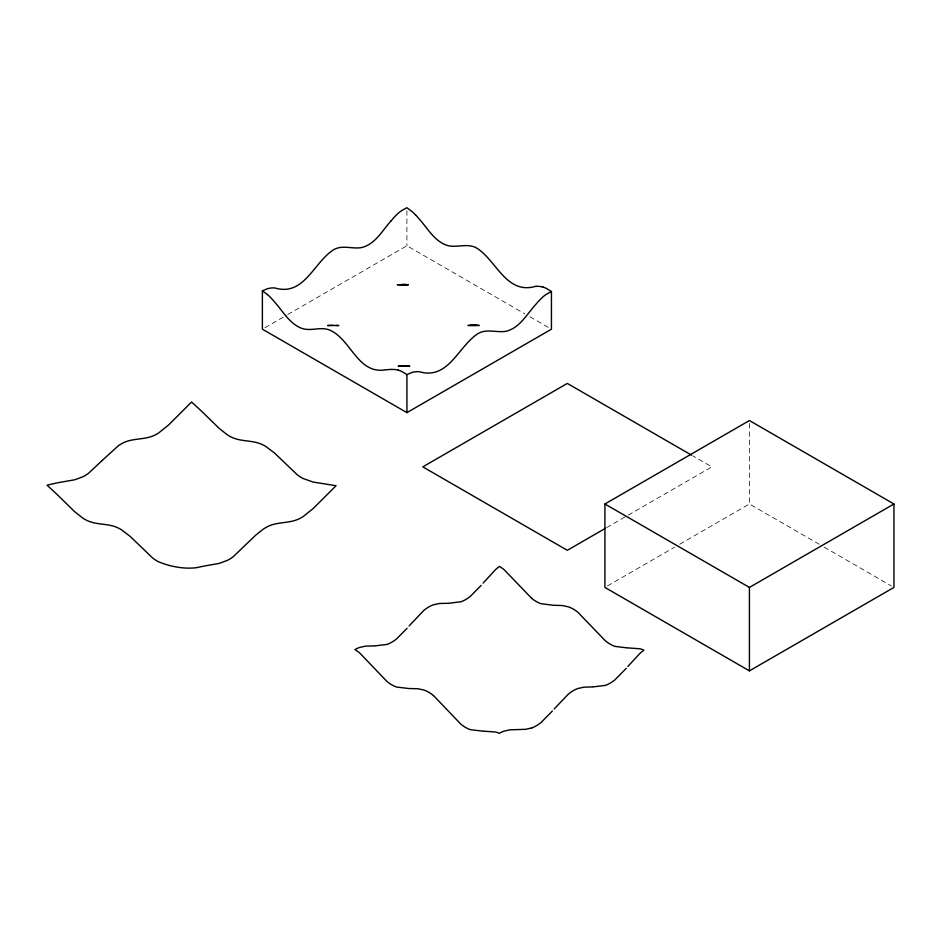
<?xml version="1.0" encoding="UTF-8"?>
<svg xmlns="http://www.w3.org/2000/svg" width="941" height="941" viewBox="0 0 941 941"><rect width="100%" height="100%" fill="white"/><g stroke="black" fill="none" stroke-linecap="round" stroke-linejoin="round"><path stroke-width="0.71" stroke-dasharray="4.71 3.53" d="M264.927 327.727L286.476 315.282M287.746 314.553L406.912 245.754L524.807 313.824M606.627 527.619L626.918 515.903M628.176 515.174L711.855 466.865L692.835 455.891M607.439 585.961L674.626 547.168M679.708 544.239L749.424 503.988L819.152 544.239M529.877 316.741L548.897 327.727M824.222 547.168L891.409 585.961M749.424 423.474L749.424 503.988M406.912 210.643L406.912 245.754"/><path stroke-width="1.41" d="M391.009 220.888C382.317 230.569 375.306 244.131 361.744 247.542C352.299 249.33 341.959 244.413 333.208 250.012C313.494 262.845 303.943 296.733 274.678 287.922A60.953 35.193 -60 0 0 270.702 288.075A38.369 22.149 -60 0 0 267.467 288.746L262.386 290.804L262.386 329.185L406.912 412.629L551.438 329.185L551.438 291.51L546.356 288.416A33.335 19.243 60 0 0 545.451 288.005A28.889 16.679 60 0 0 543.122 287.158M483.145 583.079L495.436 569.705A39.663 22.902 -60 0 1 496.201 569.011L496.636 568.635A37.228 21.49 -60 0 1 497.707 567.741L499.4 566.4L501.106 567.482A32.37 18.691 60 0 1 502.176 568.211A35.487 20.49 60 0 1 504.105 569.67L531.736 598.382M409.076 625.977L423.897 610.344A33.982 19.62 -60 0 1 433.472 604.781L439.612 603.475L447.74 603.299M554.143 708.973L568.599 693.882A34.123 19.702 -60 0 1 577.809 688.53L583.949 687.165L592.077 686.93M627.847 666.499L639.951 653.383A39.91 23.043 -60 0 1 640.727 652.689L641.162 652.325A38.957 22.49 -60 0 1 642.574 651.148L643.926 650.09L642.221 649.466A37.487 21.643 60 0 0 641.162 649.125L640.727 648.996A39.91 23.043 60 0 0 639.951 648.796L628.212 647.926M481.157 585.384L470.5 596.194A33.982 19.62 -60 0 1 460.925 601.781L448.281 603.31M552.332 711.067L540.957 722.594A34.135 19.702 -60 0 1 531.736 727.946M626.224 668.381L614.838 679.92A34.194 19.737 -60 0 1 605.439 685.366L592.806 686.93M407.088 628.282L396.608 638.868A33.982 19.62 -60 0 1 387.033 644.432L374.577 645.938M604.91 503.988L749.424 420.545L893.95 503.988L893.95 587.431L749.424 670.862L604.91 587.431L604.91 503.988L749.424 587.419L893.95 503.988M605.357 528.348L567.329 550.309L422.803 466.865L567.329 383.422L691.564 455.15M398.243 370.142A28.689 16.562 60 0 1 400.513 370.919A33.088 19.102 60 0 1 401.831 371.507L406.912 374.6L411.982 372.53M551.438 291.51L546.356 294.274A33.335 19.243 -60 0 0 545.027 295.215A28.889 16.679 -60 0 0 542.757 297.062A49.861 28.783 -60 0 0 535.923 304.261C526.984 313.929 519.997 327.75 506.27 331.232C496.707 333.032 486.156 328.127 477.369 334.008C457.985 347.029 448.21 380.246 419.192 371.683A51.32 29.63 -60 0 0 412.005 372.413M531.736 727.922L525.96 729.263L518.738 729.557M385.598 369.837L391.009 369.413M384.869 369.907C357.768 374.13 350.958 339.466 329.95 330.173C321.116 326.351 311.495 331.361 302.496 328.609C289.84 324.257 283.135 311.53 274.678 302.108A51.108 29.5 60 0 0 267.491 294.521M333.185 325.327L327.644 325.504L338.772 325.527L335.878 325.421M399.901 284.653L405.442 284.605L397.267 284.723L408.335 284.653L402.795 284.57M470.5 325.386L467.971 325.457L479.169 325.41L470.5 325.386L476.275 325.351L473.394 325.315M535.899 286.276C506.681 294.933 496.954 261.457 477.369 248.483C468.524 242.719 458.008 247.718 448.457 245.777C434.954 242.19 427.955 228.651 419.192 218.982A61.165 35.311 60 0 0 415.581 214.948M409.805 688.553L417.933 688.741L423.897 690.035A33.982 19.62 60 0 1 433.472 695.528M483.686 731.181L495.436 731.992A39.663 22.902 60 0 1 496.201 732.192L496.636 732.321A38.675 22.337 60 0 1 498.048 732.78L499.4 733.286L501.106 732.392A34.77 20.067 -60 0 1 504.105 731.133L510.057 729.793L518.197 729.557M483.145 731.181L470.5 729.698A33.982 19.62 60 0 1 460.925 724.229L433.472 695.54M409.264 688.565L396.608 687.059A33.982 19.62 60 0 1 387.033 681.555L359.756 653.019A34.699 20.032 60 0 0 356.58 650.666L354.886 649.596L356.58 648.714A32.112 18.538 -60 0 1 357.651 648.208A35.405 20.443 -60 0 1 359.756 647.384L365.72 646.114L373.848 645.926M554.32 605.298L562.447 605.534L568.599 606.898A34.123 19.702 60 0 1 577.809 612.191L605.451 640.903A34.194 19.737 60 0 0 614.849 646.361L627.482 647.937M553.602 605.31L540.957 603.687A34.135 19.702 60 0 1 531.736 598.405M405.253 284.676L408.147 284.735L402.56 284.605M262.386 290.804L267.467 294.604M749.424 587.419L749.424 670.862M406.912 374.6L406.912 412.629M391.044 220.935A51.273 29.606 -60 0 1 398.572 212.878A28.689 16.562 -60 0 1 400.925 211.125A33.088 19.102 -60 0 1 401.831 210.49L406.912 207.714L411.982 211.513A39.004 22.525 60 0 1 415.581 214.948M535.923 286.346A49.861 28.783 60 0 1 543.098 287.064M391.044 369.484A51.273 29.606 60 0 1 398.219 370.06M102.146 460.502L88.595 473.217A40.204 23.207 -60 0 1 83.031 476.722L74.751 479.781L60.577 482.251A329.221 190.07 -60 0 0 52.143 483.98L47.05 485.215L52.143 489.861A329.221 190.07 60 0 1 60.577 497.871L74.751 511.763L83.031 518.268A40.204 23.207 60 0 0 88.595 521.185C98.146 525.078 109.097 523.361 118.413 528.089A38.04 21.961 60 0 1 121.118 529.536L130.152 536.382L152.771 558.119A41.722 24.09 60 0 0 158.547 561.777C170.356 566.694 184.154 569.258 196.669 567.658A331.161 191.199 -60 0 1 205.103 565.906L219.277 563.377L227.557 560.307A40.522 23.396 -60 0 0 233.121 556.801L255.705 535.182L262.927 529.371A38.358 22.149 -60 0 1 265.644 527.689C275.231 521.679 287.087 523.667 297.285 519.632A42.063 24.278 -60 0 0 303.061 516.633L313.235 508.481L336.09 485.709L313.235 482.086L303.061 478.487A42.063 24.278 60 0 1 297.285 474.829L274.678 453.162L265.644 446.34A38.358 22.149 60 0 0 262.927 444.881C253.623 440.153 242.672 441.811 233.121 437.894A40.522 23.396 60 0 1 227.557 434.977L219.277 428.484L205.103 414.64A331.161 191.199 60 0 0 196.669 406.665L191.576 402.03L168.71 424.873L158.547 433.036A41.722 24.09 -60 0 1 152.771 436.048C142.561 440.07 130.705 438 121.118 444.011A38.04 21.961 -60 0 0 118.413 445.693L102.146 460.502M401.125 366.155L398.243 366.237L409.805 366.167L398.608 366.12L409.488 366.284L401.125 366.084"/></g></svg>
